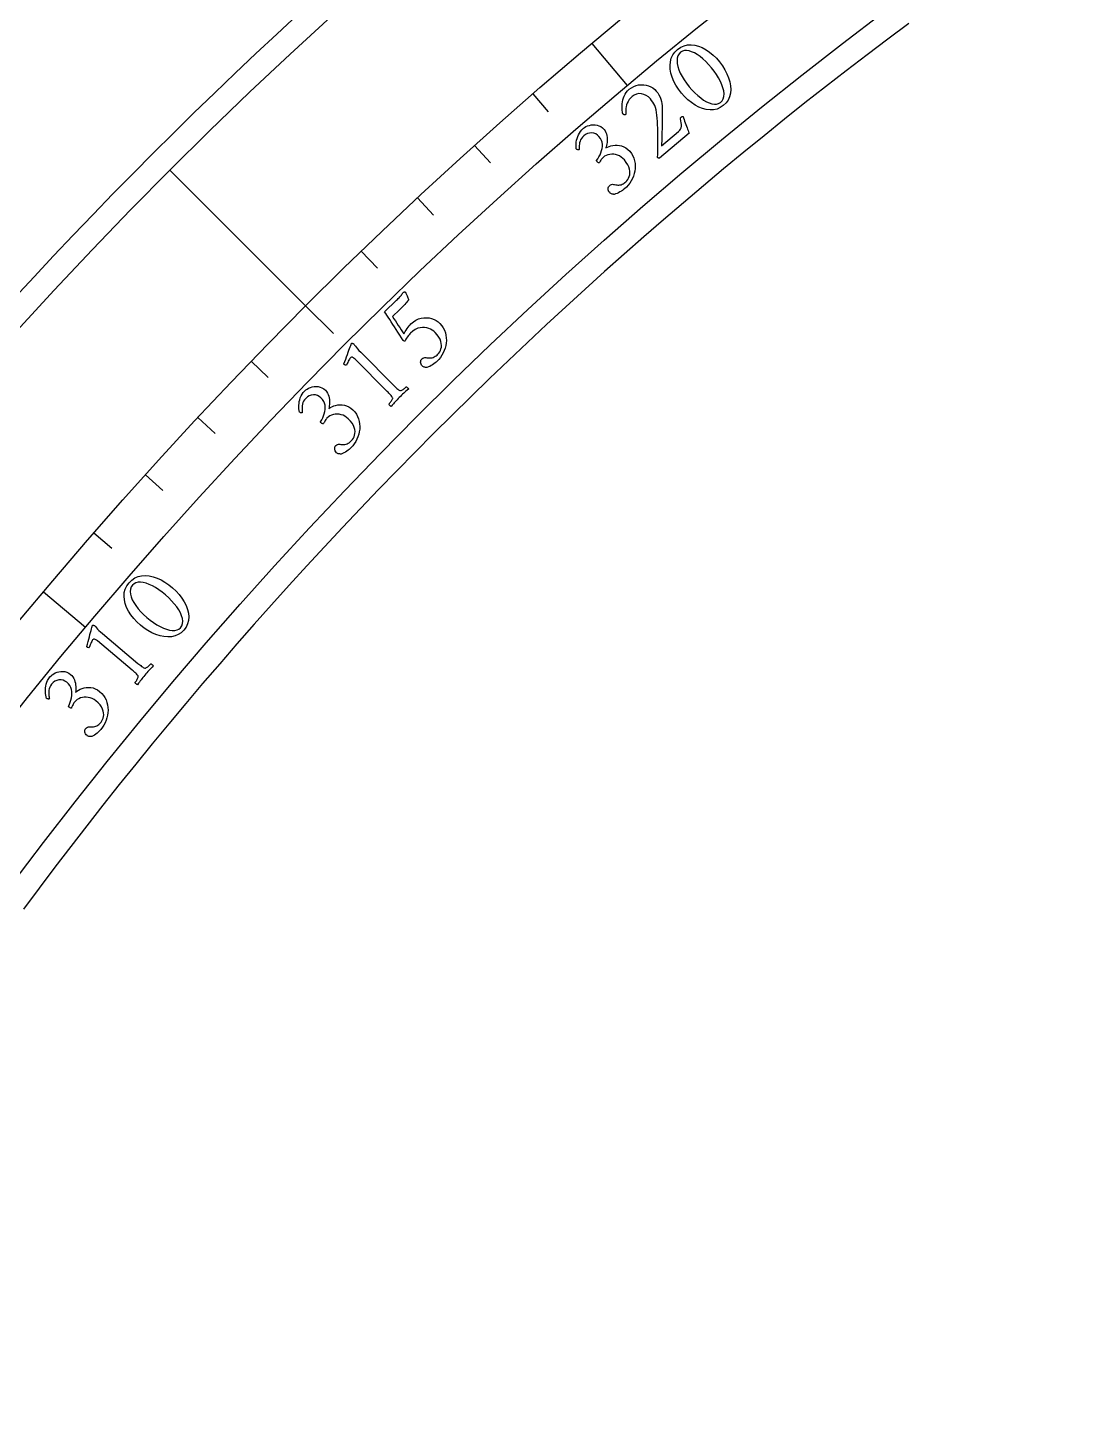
# Model space of a CAD drawing. Header units: millimetres. Extents: x -60 to 60, y -60 to 77.
# Drawn here: x -44.04 to -30.64, y 26.05 to 44.04 of the extents above; entities that cross this region are included whole.
import ezdxf

# ---------------------------------------------------------------- set-up
doc = ezdxf.new("R2010")
doc.units = ezdxf.units.MM
for name, color, linetype in [('CUT_INNER', 6, 'Continuous'), ('CUT_OUTER', 1, 'Continuous'), ('ENGRAVE', 7, 'Continuous'), ('ENGRAVE_FINE', 8, 'Continuous'), ('TEXT', 5, 'Continuous')]:
    doc.layers.add(name, color=color, linetype=linetype)

msp = doc.modelspace()

# ---------------------------------------------------------------- linework, layer by layer
at = {"layer": 'CUT_INNER'}
msp.add_lwpolyline([(-32.7039, 44.0961), (-32.9738, 43.8946), (-33.2426, 43.6914), (-33.51, 43.4867), (-33.7762, 43.2802), (-34.0411, 43.0722), (-34.3048, 42.8625), (-34.5671, 42.6512), (-34.8282, 42.4383), (-35.0879, 42.2238), (-35.3464, 42.0077), (-35.6034, 41.79), (-35.8592, 41.5708), (-36.1136, 41.35), (-36.3666, 41.1276), (-36.6183, 40.9037), (-36.8686, 40.6782), (-37.1175, 40.4512), (-37.365, 40.2227), (-37.6111, 39.9927), (-37.8558, 39.7612), (-38.099, 39.5281), (-38.3409, 39.2936), (-38.5812, 39.0576), (-38.8202, 38.8202), (-39.0576, 38.5812), (-39.2936, 38.3409), (-39.5281, 38.099), (-39.7612, 37.8558), (-39.9927, 37.6111), (-40.2227, 37.365), (-40.4512, 37.1175), (-40.6782, 36.8686), (-40.9037, 36.6183), (-41.1276, 36.3666), (-41.35, 36.1136), (-41.5708, 35.8592), (-41.79, 35.6034), (-42.0077, 35.3464), (-42.2238, 35.0879), (-42.4383, 34.8282), (-42.6512, 34.5671), (-42.8625, 34.3048), (-43.0722, 34.0411), (-43.2802, 33.7762), (-43.4867, 33.51), (-43.6914, 33.2426), (-43.8946, 32.9738), (-44.0961, 32.7039)], dxfattribs=at)
at = {"layer": 'CUT_OUTER'}
msp.add_lwpolyline([(-44.209, 40.5656), (-43.9593, 40.8361), (-43.7079, 41.105), (-43.4548, 41.3724), (-43.2002, 41.6383), (-42.9438, 41.9026), (-42.6859, 42.1653), (-42.4264, 42.4264), (-42.1653, 42.6859), (-41.9026, 42.9438), (-41.6383, 43.2002), (-41.3724, 43.4548), (-41.105, 43.7079), (-40.8361, 43.9593), (-40.5656, 44.209)], dxfattribs=at)
at = {"layer": 'ENGRAVE'}
for points in [[(-36.7839, 43.8374), (-36.3295, 43.2959)], [(-40.4646, 40.4646), (-42.21, 42.21)], [(-40.4646, 40.4646), (-40.1076, 40.1076)], [(-43.8374, 36.7839), (-43.2959, 36.3295)]]:
    msp.add_lwpolyline(points, dxfattribs=at)
for radius in [59.694, 57.2256, 57.2256, 56.5187, 55.206]:
    msp.add_circle((0, 0), radius, dxfattribs=at)
at = {"layer": 'ENGRAVE_FINE'}
for points in [[(-37.5434, 43.1887), (-37.3446, 42.9601)], [(-38.2914, 42.5269), (-38.0887, 42.3018)], [(-39.0278, 41.8522), (-38.8212, 41.6306)], [(-39.7522, 41.1647), (-39.5418, 40.9467)], [(-41.1647, 39.7522), (-40.9467, 39.5418)], [(-41.8522, 39.0278), (-41.6306, 38.8212)], [(-42.5269, 38.2914), (-42.3018, 38.0887)], [(-43.1887, 37.5434), (-42.9601, 37.3446)]]:
    msp.add_lwpolyline(points, dxfattribs=at)
at = {"layer": 'TEXT'}
for points in [[(-35.6799, 43.7614), (-35.6389, 43.7896), (-35.5959, 43.8092), (-35.5511, 43.8199), (-35.5044, 43.822), (-35.4568, 43.8162), (-35.4092, 43.8035), (-35.3616, 43.7841), (-35.3142, 43.7578), (-35.2677, 43.7256), (-35.2232, 43.6887), (-35.1808, 43.6469), (-35.1403, 43.6003), (-35.1034, 43.5508), (-35.0717, 43.5004), (-35.0451, 43.449), (-35.0237, 43.3967), (-35.0081, 43.3446), (-34.9989, 43.2939), (-34.9962, 43.2447), (-34.9999, 43.1969), (-35.0108, 43.1518), (-35.0297, 43.1105), (-35.0566, 43.0731), (-35.0914, 43.0395), (-35.1303, 43.013), (-35.1718, 42.9947), (-35.2157, 42.9847), (-35.2622, 42.983), (-35.3101, 42.9888), (-35.358, 43.0011), (-35.4061, 43.02), (-35.4542, 43.0456), (-35.5014, 43.0769), (-35.5466, 43.1132), (-35.5897, 43.1543), (-35.6308, 43.2004), (-35.6682, 43.2494), (-35.7005, 43.2995), (-35.7276, 43.3507), (-35.7494, 43.4029), (-35.7654, 43.4549), (-35.7746, 43.5056), (-35.7771, 43.555), (-35.7729, 43.6031), (-35.7614, 43.6485), (-35.742, 43.6901), (-35.7149, 43.7277), (-35.6799, 43.7614)], [(-35.6404, 43.7248), (-35.6612, 43.7034), (-35.6758, 43.678), (-35.6844, 43.6485), (-35.687, 43.6151), (-35.684, 43.5786), (-35.676, 43.5401), (-35.6631, 43.4995), (-35.6452, 43.4569), (-35.6229, 43.4132), (-35.5966, 43.3694), (-35.5663, 43.3256), (-35.5321, 43.2816), (-35.496, 43.2399), (-35.4591, 43.2019), (-35.4213, 43.1676), (-35.3828, 43.1369), (-35.3445, 43.1106), (-35.3076, 43.0892), (-35.272, 43.0728), (-35.2378, 43.0614), (-35.2059, 43.0557), (-35.1772, 43.0564), (-35.1518, 43.0636), (-35.1296, 43.0771), (-35.1078, 43.0995), (-35.0927, 43.1258), (-35.0843, 43.1559), (-35.0826, 43.1899), (-35.0867, 43.2268), (-35.0959, 43.2658), (-35.1102, 43.3069), (-35.1296, 43.35), (-35.1533, 43.3941), (-35.1803, 43.4381), (-35.2106, 43.482), (-35.2443, 43.5258), (-35.2804, 43.568), (-35.317, 43.6063), (-35.3539, 43.6405), (-35.3913, 43.6706), (-35.4284, 43.6962), (-35.4643, 43.7167), (-35.4991, 43.7323), (-35.5326, 43.7428), (-35.5641, 43.7477), (-35.5926, 43.7463), (-35.618, 43.7387), (-35.6404, 43.7248)], [(-35.6089, 42.8995), (-35.6029, 42.8806), (-35.5963, 42.8606), (-35.5891, 42.8396), (-35.5812, 42.8176), (-35.5731, 42.7955), (-35.5653, 42.7742), (-35.5577, 42.7539), (-35.5504, 42.7344), (-35.5438, 42.7169), (-35.5383, 42.7026), (-35.534, 42.6913), (-35.5308, 42.6832), (-35.9121, 42.3629), (-35.915, 42.3628), (-35.9182, 42.3629), (-35.9217, 42.3634), (-35.9257, 42.3641), (-35.9295, 42.3651), (-35.9326, 42.3662), (-35.935, 42.3676), (-35.9368, 42.3692), (-35.9359, 42.4151), (-35.9351, 42.4619), (-35.9345, 42.5094), (-35.934, 42.5578), (-35.9338, 42.6063), (-35.934, 42.6541), (-35.9346, 42.7014), (-35.9356, 42.7481), (-35.9372, 42.7932), (-35.9392, 42.8359), (-35.9419, 42.8762), (-35.9452, 42.914), (-35.9499, 42.9513), (-35.9563, 42.9844), (-35.9645, 43.0133), (-35.9744, 43.0382), (-35.986, 43.0607), (-35.9992, 43.0826), (-36.0139, 43.104), (-36.0302, 43.1247), (-36.0552, 43.1502), (-36.0826, 43.1697), (-36.1126, 43.1833), (-36.1449, 43.1909), (-36.1777, 43.1922), (-36.2089, 43.1866), (-36.2383, 43.1743), (-36.2661, 43.1551), (-36.2866, 43.1357), (-36.3038, 43.1151), (-36.3174, 43.0933), (-36.3276, 43.0703), (-36.3351, 43.0472), (-36.3406, 43.0249), (-36.3443, 43.0036), (-36.3459, 42.9832), (-36.3464, 42.9646), (-36.3463, 42.9489), (-36.3457, 42.9361), (-36.3446, 42.9261), (-36.3484, 42.9237), (-36.3531, 42.922), (-36.3586, 42.9213), (-36.365, 42.9214), (-36.3712, 42.9221), (-36.376, 42.9231), (-36.3794, 42.9243), (-36.3815, 42.9259), (-36.3841, 42.9339), (-36.3867, 42.945), (-36.3893, 42.9591), (-36.3919, 42.9762), (-36.3939, 42.9957), (-36.3946, 43.0167), (-36.394, 43.0392), (-36.3922, 43.0633), (-36.3887, 43.0882), (-36.3834, 43.1129), (-36.3761, 43.1376), (-36.3669, 43.1621), (-36.3552, 43.186), (-36.3404, 43.2084), (-36.3226, 43.2293), (-36.3018, 43.2488), (-36.274, 43.2692), (-36.2447, 43.2853), (-36.2138, 43.297), (-36.1813, 43.3043), (-36.1484, 43.3075), (-36.1161, 43.3069), (-36.0846, 43.3024), (-36.0538, 43.294), (-36.0247, 43.282), (-35.9982, 43.2666), (-35.9744, 43.2478), (-35.9532, 43.2256), (-35.9347, 43.2011), (-35.9189, 43.1756), (-35.9059, 43.149), (-35.8955, 43.1214), (-35.8877, 43.0929), (-35.882, 43.0638), (-35.8784, 43.0341), (-35.877, 43.0038), (-35.8767, 42.963), (-35.8767, 42.9204), (-35.8771, 42.8762), (-35.878, 42.8303), (-35.879, 42.7843), (-35.88, 42.7397), (-35.8811, 42.6965), (-35.8822, 42.6547), (-35.8833, 42.6156), (-35.8842, 42.5807), (-35.8849, 42.5499), (-35.8855, 42.5232), (-35.6661, 42.7073), (-35.6515, 42.7217), (-35.6406, 42.7375), (-35.6334, 42.7547), (-35.6298, 42.7733), (-35.6294, 42.7938), (-35.6317, 42.8168), (-35.6366, 42.8422), (-35.6441, 42.8702), (-35.645, 42.8745), (-35.6441, 42.8789), (-35.6416, 42.8832), (-35.6373, 42.8874), (-35.6352, 42.8889), (-35.6323, 42.8906), (-35.6286, 42.8925), (-35.624, 42.8946), (-35.6194, 42.8965), (-35.6153, 42.898), (-35.6118, 42.899), (-35.6089, 42.8995)], [(-36.8915, 42.7468), (-36.8761, 42.7584), (-36.8583, 42.7685), (-36.8379, 42.7771), (-36.8151, 42.7844), (-36.7909, 42.7894), (-36.7662, 42.7915), (-36.7411, 42.7907), (-36.7157, 42.7869), (-36.6908, 42.7794), (-36.6675, 42.7677), (-36.6458, 42.7517), (-36.6257, 42.7314), (-36.6122, 42.7133), (-36.6014, 42.6941), (-36.5935, 42.6738), (-36.5883, 42.6522), (-36.5854, 42.6302), (-36.5842, 42.6085), (-36.5846, 42.587), (-36.5868, 42.5658), (-36.5899, 42.5455), (-36.5933, 42.5269), (-36.5971, 42.51), (-36.6012, 42.4947), (-36.5823, 42.5053), (-36.561, 42.5142), (-36.5374, 42.5214), (-36.5114, 42.5271), (-36.4839, 42.5303), (-36.4561, 42.5303), (-36.4279, 42.5272), (-36.3993, 42.5208), (-36.3712, 42.5104), (-36.3445, 42.4953), (-36.3193, 42.4754), (-36.2955, 42.4508), (-36.2735, 42.422), (-36.2557, 42.392), (-36.242, 42.3608), (-36.2325, 42.3283), (-36.2268, 42.2952), (-36.2245, 42.2621), (-36.2255, 42.229), (-36.23, 42.1959), (-36.2375, 42.1633), (-36.2478, 42.1315), (-36.2609, 42.1007), (-36.2768, 42.0706), (-36.2951, 42.042), (-36.3156, 42.0152), (-36.338, 41.9902), (-36.3626, 41.9671), (-36.3742, 41.9578), (-36.3877, 41.948), (-36.4033, 41.9379), (-36.4208, 41.9274), (-36.4393, 41.9175), (-36.4579, 41.9092), (-36.4765, 41.9024), (-36.4951, 41.8972), (-36.4995, 41.8972), (-36.5055, 41.8979), (-36.513, 41.8992), (-36.522, 41.9012), (-36.5313, 41.904), (-36.5396, 41.9079), (-36.547, 41.9129), (-36.5533, 41.9191), (-36.5622, 41.931), (-36.5683, 41.9433), (-36.5718, 41.956), (-36.5725, 41.9691), (-36.5708, 41.9818), (-36.5671, 41.993), (-36.5612, 42.0029), (-36.5534, 42.0113), (-36.5419, 42.0194), (-36.5297, 42.0243), (-36.5168, 42.026), (-36.5032, 42.0245), (-36.4894, 42.0217), (-36.476, 42.0194), (-36.463, 42.0177), (-36.4503, 42.0165), (-36.4358, 42.0164), (-36.4216, 42.0181), (-36.4077, 42.0216), (-36.394, 42.0271), (-36.3809, 42.0337), (-36.3684, 42.0411), (-36.3567, 42.0492), (-36.3458, 42.058), (-36.3321, 42.0716), (-36.3201, 42.0873), (-36.3098, 42.105), (-36.3012, 42.1249), (-36.2951, 42.1466), (-36.2925, 42.17), (-36.2934, 42.195), (-36.2978, 42.2216), (-36.3065, 42.2496), (-36.3204, 42.2785), (-36.3395, 42.3085), (-36.3639, 42.3395), (-36.3839, 42.3602), (-36.4053, 42.3774), (-36.428, 42.3911), (-36.4522, 42.4013), (-36.477, 42.4082), (-36.5018, 42.412), (-36.5266, 42.4129), (-36.5514, 42.4106), (-36.5752, 42.4054), (-36.5975, 42.3973), (-36.618, 42.3862), (-36.6368, 42.3721), (-36.6455, 42.3639), (-36.6537, 42.355), (-36.6614, 42.3453), (-36.6685, 42.3349), (-36.675, 42.3247), (-36.6808, 42.3159), (-36.6859, 42.3084), (-36.6903, 42.3022), (-36.6973, 42.3044), (-36.7039, 42.3076), (-36.7099, 42.3121), (-36.7155, 42.3177), (-36.7185, 42.3214), (-36.7208, 42.3248), (-36.7222, 42.328), (-36.723, 42.3308), (-36.7062, 42.3552), (-36.6912, 42.3804), (-36.6777, 42.4063), (-36.6659, 42.433), (-36.6565, 42.4601), (-36.6502, 42.4869), (-36.6471, 42.5136), (-36.6472, 42.5401), (-36.6512, 42.5662), (-36.6598, 42.5916), (-36.6731, 42.6162), (-36.691, 42.6401), (-36.711, 42.6595), (-36.7332, 42.6737), (-36.7577, 42.6828), (-36.7844, 42.6868), (-36.8117, 42.6854), (-36.8381, 42.6786), (-36.8634, 42.6663), (-36.8876, 42.6485), (-36.9037, 42.6328), (-36.9169, 42.616), (-36.9272, 42.5982), (-36.9346, 42.5794), (-36.9399, 42.5605), (-36.9436, 42.5427), (-36.9459, 42.5258), (-36.9467, 42.51), (-36.9469, 42.4961), (-36.9473, 42.4848), (-36.9478, 42.4761), (-36.9486, 42.4701), (-36.9513, 42.4687), (-36.9548, 42.4682), (-36.9592, 42.4686), (-36.9644, 42.4701), (-36.9698, 42.4723), (-36.9746, 42.475), (-36.9789, 42.4781), (-36.9826, 42.4818), (-36.9846, 42.5024), (-36.9852, 42.5239), (-36.9845, 42.5462), (-36.9824, 42.5693), (-36.9786, 42.5928), (-36.9729, 42.6163), (-36.9652, 42.6397), (-36.9557, 42.663), (-36.9438, 42.6857), (-36.9291, 42.7073), (-36.9117, 42.7277), (-36.8915, 42.7468)], [(-39.1105, 40.2303), (-39.079, 40.2575), (-39.0465, 40.279), (-39.013, 40.2947), (-38.9785, 40.3047), (-38.9438, 40.3097), (-38.9099, 40.3105), (-38.8767, 40.3071), (-38.8443, 40.2995), (-38.8135, 40.2882), (-38.7854, 40.2737), (-38.7599, 40.256), (-38.737, 40.2352), (-38.7134, 40.2078), (-38.6939, 40.1789), (-38.6784, 40.1485), (-38.667, 40.1166), (-38.6593, 40.0839), (-38.655, 40.051), (-38.6541, 40.0179), (-38.6566, 39.9847), (-38.6622, 39.9516), (-38.6706, 39.9193), (-38.6819, 39.8877), (-38.696, 39.8568), (-38.7126, 39.8271), (-38.7314, 39.7992), (-38.7524, 39.7729), (-38.7755, 39.7484), (-38.7865, 39.7384), (-38.7995, 39.7279), (-38.8144, 39.7169), (-38.8313, 39.7053), (-38.8492, 39.6944), (-38.8672, 39.6849), (-38.8854, 39.6771), (-38.9036, 39.6708), (-38.9081, 39.6705), (-38.9141, 39.6709), (-38.9216, 39.6718), (-38.9308, 39.6732), (-38.9402, 39.6754), (-38.9488, 39.6789), (-38.9564, 39.6834), (-38.9631, 39.6892), (-38.9726, 39.7006), (-38.9795, 39.7125), (-38.9837, 39.725), (-38.9851, 39.7381), (-38.9842, 39.7508), (-38.9811, 39.7622), (-38.9759, 39.7724), (-38.9686, 39.7813), (-38.9576, 39.79), (-38.9457, 39.7956), (-38.9329, 39.7981), (-38.9193, 39.7974), (-38.9054, 39.7954), (-38.8918, 39.7939), (-38.8787, 39.793), (-38.866, 39.7925), (-38.8515, 39.7933), (-38.8375, 39.7958), (-38.8238, 39.8002), (-38.8104, 39.8064), (-38.7977, 39.8139), (-38.7857, 39.822), (-38.7745, 39.8307), (-38.7641, 39.8402), (-38.7513, 39.8545), (-38.7402, 39.8709), (-38.731, 39.8892), (-38.7235, 39.9095), (-38.7187, 39.9316), (-38.7175, 39.955), (-38.7199, 39.9799), (-38.7258, 40.0063), (-38.7361, 40.0337), (-38.7518, 40.0618), (-38.7726, 40.0906), (-38.7988, 40.12), (-38.816, 40.1357), (-38.8355, 40.1497), (-38.8574, 40.162), (-38.8817, 40.1727), (-38.9078, 40.1807), (-38.9351, 40.1849), (-38.9636, 40.1854), (-38.9932, 40.1822), (-39.0235, 40.174), (-39.0538, 40.1597), (-39.0841, 40.1394), (-39.1144, 40.1128), (-39.1234, 40.1035), (-39.1332, 40.0922), (-39.1439, 40.0788), (-39.1555, 40.0634), (-39.1664, 40.0479), (-39.1751, 40.0341), (-39.1817, 40.0221), (-39.186, 40.0118), (-39.1879, 40.0106), (-39.1903, 40.01), (-39.1931, 40.0101), (-39.1965, 40.0108), (-39.2001, 40.0121), (-39.2033, 40.0138), (-39.2063, 40.0158), (-39.209, 40.0183), (-39.2317, 40.0531), (-39.2543, 40.0879), (-39.277, 40.1227), (-39.2996, 40.1576), (-39.3218, 40.1918), (-39.3433, 40.2249), (-39.3639, 40.2567), (-39.3838, 40.2874), (-39.4025, 40.3161), (-39.4195, 40.3419), (-39.4348, 40.3647), (-39.4485, 40.3847), (-39.294, 40.5351), (-39.2833, 40.5457), (-39.2727, 40.5567), (-39.2622, 40.5681), (-39.2519, 40.5799), (-39.2421, 40.5915), (-39.2334, 40.6022), (-39.2256, 40.6121), (-39.2188, 40.6212), (-39.2134, 40.6287), (-39.2094, 40.6341), (-39.2071, 40.6373), (-39.2063, 40.6384), (-39.2022, 40.6394), (-39.1985, 40.6403), (-39.1951, 40.6411), (-39.192, 40.6419), (-39.1892, 40.6423), (-39.1866, 40.642), (-39.1842, 40.6409), (-39.1821, 40.6391), (-39.1802, 40.6367), (-39.1775, 40.6325), (-39.1741, 40.6266), (-39.1699, 40.619), (-39.1654, 40.6101), (-39.161, 40.6006), (-39.1567, 40.5903), (-39.1524, 40.5793), (-39.1486, 40.568), (-39.1457, 40.557), (-39.1436, 40.5461), (-39.1424, 40.5355), (-39.1526, 40.5235), (-39.1639, 40.5105), (-39.1764, 40.4965), (-39.1898, 40.4814), (-39.2046, 40.4652), (-39.221, 40.448), (-39.239, 40.4298), (-39.2586, 40.4105), (-39.3464, 40.3251), (-39.3283, 40.297), (-39.31, 40.2688), (-39.2914, 40.2404), (-39.2725, 40.212), (-39.2538, 40.1837), (-39.2358, 40.156), (-39.2184, 40.1288), (-39.2017, 40.1022), (-39.1942, 40.1174), (-39.1847, 40.134), (-39.1732, 40.1519), (-39.1597, 40.171), (-39.1458, 40.1896), (-39.1329, 40.2056), (-39.1212, 40.2192), (-39.1105, 40.2303)], [(-39.4146, 39.3624), (-39.8285, 39.7757), (-39.8389, 39.7855), (-39.8483, 39.7931), (-39.8565, 39.7983), (-39.8636, 39.8013), (-39.8701, 39.8021), (-39.8764, 39.8011), (-39.8825, 39.7981), (-39.8884, 39.7932), (-39.8945, 39.7861), (-39.9012, 39.7765), (-39.9085, 39.7642), (-39.9164, 39.7494), (-39.924, 39.7342), (-39.9305, 39.7208), (-39.9359, 39.7091), (-39.9401, 39.6993), (-39.9481, 39.6989), (-39.9554, 39.7002), (-39.9618, 39.703), (-39.9675, 39.7075), (-39.9675, 39.7075), (-39.9677, 39.7077), (-39.9681, 39.7081), (-39.9685, 39.7085), (-39.9703, 39.7105), (-39.9714, 39.7124), (-39.9719, 39.7142), (-39.9717, 39.7159), (-39.9602, 39.7464), (-39.9489, 39.7768), (-39.9379, 39.8071), (-39.9271, 39.8372), (-39.9169, 39.866), (-39.9075, 39.8922), (-39.899, 39.9158), (-39.8913, 39.9369), (-39.8849, 39.9542), (-39.8802, 39.9668), (-39.8772, 39.9745), (-39.8758, 39.9775), (-39.8737, 39.9796), (-39.8708, 39.9817), (-39.8676, 39.9825), (-39.864, 39.9822), (-39.86, 39.9807), (-39.856, 39.9787), (-39.8524, 39.9768), (-39.8492, 39.975), (-39.8463, 39.9734), (-39.845, 39.9715), (-39.841, 39.9659), (-39.8343, 39.9566), (-39.825, 39.9435), (-39.8127, 39.9274), (-39.7972, 39.9093), (-39.7785, 39.8889), (-39.7565, 39.8664), (-39.3342, 39.4428), (-39.3228, 39.4315), (-39.3118, 39.4207), (-39.3011, 39.4103), (-39.2908, 39.4004), (-39.2808, 39.3914), (-39.2713, 39.3837), (-39.2622, 39.3774), (-39.2537, 39.3726), (-39.2493, 39.3718), (-39.2437, 39.3725), (-39.2368, 39.3748), (-39.2286, 39.3787), (-39.2198, 39.3837), (-39.2111, 39.3891), (-39.2025, 39.3951), (-39.1941, 39.4016), (-39.1864, 39.4079), (-39.18, 39.4132), (-39.1749, 39.4177), (-39.1711, 39.4213), (-39.1672, 39.4202), (-39.1629, 39.418), (-39.1581, 39.4147), (-39.1528, 39.4102), (-39.148, 39.4053), (-39.1446, 39.4007), (-39.1426, 39.3962), (-39.1419, 39.3919), (-39.1582, 39.3777), (-39.1739, 39.364), (-39.1888, 39.3509), (-39.203, 39.3384), (-39.217, 39.3258), (-39.2313, 39.3125), (-39.2459, 39.2985), (-39.2609, 39.2838), (-39.275, 39.2694), (-39.2883, 39.2555), (-39.3008, 39.2421), (-39.3124, 39.2291), (-39.324, 39.2158), (-39.3364, 39.2015), (-39.3497, 39.1863), (-39.3638, 39.1701), (-39.3681, 39.1708), (-39.3726, 39.1728), (-39.3773, 39.1762), (-39.3822, 39.181), (-39.3866, 39.1863), (-39.3899, 39.1911), (-39.3921, 39.1954), (-39.3932, 39.1993), (-39.3897, 39.2031), (-39.3852, 39.2082), (-39.3798, 39.2146), (-39.3735, 39.2223), (-39.367, 39.2307), (-39.361, 39.2393), (-39.3556, 39.248), (-39.3506, 39.2568), (-39.3468, 39.2649), (-39.3447, 39.2717), (-39.3442, 39.2769), (-39.3455, 39.2808), (-39.3503, 39.2894), (-39.3565, 39.2986), (-39.364, 39.3083), (-39.3727, 39.3185), (-39.3824, 39.329), (-39.3926, 39.3399), (-39.4034, 39.351), (-39.4146, 39.3624)], [(-40.4768, 39.3689), (-40.4624, 39.3817), (-40.4455, 39.3933), (-40.426, 39.4037), (-40.4039, 39.4129), (-40.3802, 39.42), (-40.3558, 39.4243), (-40.3308, 39.4256), (-40.3051, 39.4241), (-40.2796, 39.4188), (-40.2554, 39.4092), (-40.2324, 39.3951), (-40.2106, 39.3766), (-40.1956, 39.3598), (-40.1832, 39.3417), (-40.1735, 39.3221), (-40.1665, 39.301), (-40.1617, 39.2794), (-40.1585, 39.2578), (-40.1571, 39.2364), (-40.1574, 39.215), (-40.1587, 39.1946), (-40.1606, 39.1758), (-40.1628, 39.1586), (-40.1656, 39.143), (-40.1477, 39.1552), (-40.1273, 39.1659), (-40.1043, 39.1752), (-40.0789, 39.1831), (-40.0519, 39.1887), (-40.0242, 39.1911), (-39.9958, 39.1904), (-39.9667, 39.1866), (-39.9378, 39.1787), (-39.9099, 39.166), (-39.883, 39.1483), (-39.8572, 39.1259), (-39.8328, 39.0991), (-39.8124, 39.0708), (-39.7961, 39.0409), (-39.7838, 39.0093), (-39.7752, 38.9768), (-39.77, 38.9441), (-39.7682, 38.911), (-39.7697, 38.8777), (-39.7744, 38.8445), (-39.7819, 38.812), (-39.7922, 38.7801), (-39.8055, 38.7488), (-39.8212, 38.7187), (-39.8392, 38.6902), (-39.8595, 38.6634), (-39.8819, 38.6382), (-39.8926, 38.6279), (-39.9053, 38.617), (-39.9199, 38.6056), (-39.9364, 38.5936), (-39.954, 38.5821), (-39.9718, 38.5722), (-39.9897, 38.5638), (-40.0078, 38.557), (-40.0122, 38.5566), (-40.0182, 38.5568), (-40.0258, 38.5575), (-40.035, 38.5586), (-40.0445, 38.5606), (-40.0531, 38.5638), (-40.0608, 38.5682), (-40.0677, 38.5737), (-40.0776, 38.5848), (-40.0848, 38.5966), (-40.0893, 38.6089), (-40.0912, 38.6219), (-40.0906, 38.6347), (-40.0878, 38.6462), (-40.0829, 38.6565), (-40.0758, 38.6656), (-40.065, 38.6747), (-40.0533, 38.6806), (-40.0406, 38.6834), (-40.027, 38.6831), (-40.013, 38.6815), (-39.9995, 38.6804), (-39.9863, 38.6798), (-39.9736, 38.6798), (-39.9592, 38.6809), (-39.9452, 38.6838), (-39.9316, 38.6886), (-39.9185, 38.6952), (-39.9059, 38.703), (-39.8942, 38.7114), (-39.8832, 38.7205), (-39.8731, 38.7303), (-39.8606, 38.745), (-39.8501, 38.7616), (-39.8413, 38.7802), (-39.8345, 38.8007), (-39.8303, 38.8229), (-39.8298, 38.8464), (-39.8328, 38.8712), (-39.8395, 38.8974), (-39.8506, 38.9245), (-39.867, 38.9521), (-39.8887, 38.9803), (-39.9157, 39.009), (-39.9374, 39.0279), (-39.9602, 39.0432), (-39.9841, 39.0548), (-40.009, 39.0629), (-40.0343, 39.0676), (-40.0594, 39.0693), (-40.0841, 39.068), (-40.1086, 39.0636), (-40.1319, 39.0563), (-40.1534, 39.0463), (-40.1728, 39.0334), (-40.1904, 39.0177), (-40.1983, 39.0089), (-40.2057, 38.9993), (-40.2125, 38.9889), (-40.2187, 38.9779), (-40.2243, 38.9672), (-40.2293, 38.9579), (-40.2337, 38.95), (-40.2376, 38.9435), (-40.2448, 38.945), (-40.2515, 38.9477), (-40.258, 38.9516), (-40.264, 38.9567), (-40.2673, 38.9601), (-40.2699, 38.9634), (-40.2716, 38.9663), (-40.2726, 38.9691), (-40.2581, 38.9949), (-40.2452, 39.0213), (-40.2341, 39.0483), (-40.2247, 39.0759), (-40.2177, 39.1037), (-40.2138, 39.131), (-40.213, 39.1578), (-40.2154, 39.1842), (-40.2216, 39.2099), (-40.2324, 39.2344), (-40.2478, 39.2578), (-40.2677, 39.28), (-40.2893, 39.2976), (-40.3127, 39.3098), (-40.3378, 39.3167), (-40.3648, 39.3183), (-40.3919, 39.3146), (-40.4176, 39.3055), (-40.4417, 39.2911), (-40.4643, 39.2712), (-40.479, 39.2542), (-40.4907, 39.2363), (-40.4994, 39.2177), (-40.5051, 39.1983), (-40.5087, 39.179), (-40.5109, 39.1609), (-40.5117, 39.144), (-40.5111, 39.1282), (-40.5101, 39.1143), (-40.5095, 39.103), (-40.5093, 39.0943), (-40.5095, 39.0882), (-40.5121, 39.0865), (-40.5155, 39.0857), (-40.5199, 39.0858), (-40.5253, 39.0868), (-40.5308, 39.0885), (-40.5359, 39.0908), (-40.5404, 39.0936), (-40.5444, 39.0969), (-40.5482, 39.1173), (-40.5507, 39.1386), (-40.5519, 39.1609), (-40.5518, 39.1841), (-40.5501, 39.2078), (-40.5464, 39.2317), (-40.5409, 39.2557), (-40.5334, 39.2798), (-40.5235, 39.3034), (-40.5108, 39.3262), (-40.4952, 39.348), (-40.4768, 39.3689)], [(-42.7369, 36.9008), (-42.7014, 36.9357), (-42.6625, 36.9624), (-42.6203, 36.9808), (-42.5746, 36.9909), (-42.5267, 36.9935), (-42.4776, 36.9893), (-42.4274, 36.9784), (-42.3761, 36.9607), (-42.3248, 36.9372), (-42.2746, 36.9085), (-42.2255, 36.8747), (-42.1775, 36.8359), (-42.1326, 36.7935), (-42.0926, 36.7494), (-42.0575, 36.7034), (-42.0273, 36.6556), (-42.0029, 36.607), (-41.9851, 36.5587), (-41.9739, 36.5107), (-41.9692, 36.463), (-41.9721, 36.4166), (-41.9836, 36.3727), (-42.0035, 36.3312), (-42.032, 36.2921), (-42.0657, 36.2592), (-42.1034, 36.234), (-42.1449, 36.2165), (-42.1904, 36.2068), (-42.2386, 36.2041), (-42.2879, 36.208), (-42.3385, 36.2183), (-42.3904, 36.2351), (-42.4423, 36.2577), (-42.4931, 36.2856), (-42.5427, 36.3186), (-42.5911, 36.3568), (-42.6365, 36.3987), (-42.677, 36.4424), (-42.7126, 36.488), (-42.7432, 36.5356), (-42.7679, 36.5841), (-42.7857, 36.6325), (-42.7968, 36.6807), (-42.801, 36.7288), (-42.7976, 36.7755), (-42.7857, 36.8198), (-42.7655, 36.8615), (-42.7369, 36.9008)], [(-42.6917, 36.8716), (-42.7084, 36.8469), (-42.7184, 36.8193), (-42.7218, 36.7889), (-42.7185, 36.7555), (-42.7092, 36.7201), (-42.6947, 36.6835), (-42.6749, 36.6458), (-42.6499, 36.607), (-42.6203, 36.5678), (-42.5868, 36.5293), (-42.5494, 36.4913), (-42.5081, 36.4539), (-42.4653, 36.4192), (-42.4223, 36.3882), (-42.3792, 36.3609), (-42.3359, 36.3374), (-42.2936, 36.3181), (-42.2535, 36.3035), (-42.2156, 36.2935), (-42.18, 36.2883), (-42.1476, 36.2882), (-42.1195, 36.2938), (-42.0957, 36.3053), (-42.0762, 36.3225), (-42.0586, 36.3484), (-42.0483, 36.3768), (-42.0452, 36.408), (-42.0494, 36.4417), (-42.0599, 36.4774), (-42.0758, 36.5142), (-42.097, 36.5521), (-42.1236, 36.5912), (-42.1545, 36.6305), (-42.1887, 36.6692), (-42.2263, 36.7071), (-42.2671, 36.7444), (-42.3099, 36.7798), (-42.3526, 36.8111), (-42.3949, 36.8383), (-42.437, 36.8615), (-42.4779, 36.8802), (-42.5169, 36.8943), (-42.5538, 36.9035), (-42.5887, 36.9081), (-42.6205, 36.9074), (-42.6483, 36.9011), (-42.672, 36.8892), (-42.6917, 36.8716)], [(-42.6953, 35.7774), (-43.1436, 36.153), (-43.1549, 36.1619), (-43.1648, 36.1686), (-43.1735, 36.1731), (-43.1808, 36.1755), (-43.1873, 36.1757), (-43.1935, 36.1742), (-43.1993, 36.1707), (-43.2048, 36.1653), (-43.2102, 36.1577), (-43.2161, 36.1475), (-43.2223, 36.1346), (-43.2289, 36.1192), (-43.2351, 36.1034), (-43.2404, 36.0895), (-43.2448, 36.0774), (-43.2482, 36.0672), (-43.2561, 36.0662), (-43.2634, 36.0668), (-43.2701, 36.0691), (-43.2761, 36.073), (-43.2762, 36.073), (-43.2764, 36.0732), (-43.2767, 36.0735), (-43.2772, 36.0739), (-43.2792, 36.0758), (-43.2805, 36.0776), (-43.2811, 36.0793), (-43.281, 36.081), (-43.2722, 36.1124), (-43.2637, 36.1437), (-43.2553, 36.1748), (-43.2472, 36.2057), (-43.2395, 36.2353), (-43.2325, 36.2622), (-43.2261, 36.2865), (-43.2203, 36.3081), (-43.2154, 36.326), (-43.2118, 36.3389), (-43.2094, 36.3469), (-43.2083, 36.35), (-43.2064, 36.3522), (-43.2037, 36.3545), (-43.2006, 36.3557), (-43.197, 36.3557), (-43.1929, 36.3545), (-43.1887, 36.3529), (-43.1849, 36.3513), (-43.1816, 36.3498), (-43.1786, 36.3485), (-43.1771, 36.3467), (-43.1727, 36.3415), (-43.1652, 36.3327), (-43.1547, 36.3205), (-43.1411, 36.3056), (-43.1241, 36.2888), (-43.1036, 36.2702), (-43.0798, 36.2497), (-42.6221, 35.8645), (-42.6099, 35.8543), (-42.598, 35.8444), (-42.5864, 35.835), (-42.5752, 35.826), (-42.5645, 35.8179), (-42.5544, 35.8111), (-42.5448, 35.8057), (-42.5358, 35.8015), (-42.5315, 35.8011), (-42.5259, 35.8024), (-42.5192, 35.8053), (-42.5114, 35.8099), (-42.503, 35.8156), (-42.4949, 35.8217), (-42.4869, 35.8284), (-42.479, 35.8356), (-42.4719, 35.8426), (-42.466, 35.8485), (-42.4613, 35.8534), (-42.4578, 35.8573), (-42.4539, 35.8565), (-42.4494, 35.8547), (-42.4443, 35.8518), (-42.4387, 35.8479), (-42.4335, 35.8434), (-42.4296, 35.839), (-42.4272, 35.8348), (-42.4262, 35.8306), (-42.4412, 35.8149), (-42.4556, 35.8), (-42.4693, 35.7856), (-42.4824, 35.7719), (-42.4952, 35.7582), (-42.5083, 35.7437), (-42.5217, 35.7285), (-42.5353, 35.7125), (-42.5481, 35.6969), (-42.5602, 35.6819), (-42.5714, 35.6674), (-42.5818, 35.6535), (-42.5922, 35.6392), (-42.6034, 35.624), (-42.6153, 35.6076), (-42.6279, 35.5902), (-42.6323, 35.5906), (-42.6369, 35.5922), (-42.6419, 35.5952), (-42.6472, 35.5996), (-42.652, 35.6044), (-42.6558, 35.6089), (-42.6583, 35.613), (-42.6598, 35.6168), (-42.6565, 35.6209), (-42.6525, 35.6264), (-42.6477, 35.6332), (-42.6421, 35.6414), (-42.6364, 35.6504), (-42.6312, 35.6594), (-42.6265, 35.6686), (-42.6223, 35.6778), (-42.6192, 35.6862), (-42.6177, 35.6931), (-42.6177, 35.6984), (-42.6193, 35.7021), (-42.6249, 35.7103), (-42.6318, 35.7189), (-42.6401, 35.7279), (-42.6497, 35.7373), (-42.6603, 35.747), (-42.6714, 35.7569), (-42.6831, 35.767), (-42.6953, 35.7774)], [(-43.754, 35.6913), (-43.7408, 35.7053), (-43.725, 35.7183), (-43.7064, 35.7304), (-43.6852, 35.7415), (-43.6622, 35.7507), (-43.6383, 35.757), (-43.6135, 35.7605), (-43.5877, 35.7612), (-43.5619, 35.7582), (-43.5369, 35.7507), (-43.5128, 35.7387), (-43.4895, 35.7222), (-43.4731, 35.7068), (-43.4591, 35.6897), (-43.4478, 35.6711), (-43.439, 35.6507), (-43.4323, 35.6296), (-43.4273, 35.6084), (-43.424, 35.5871), (-43.4224, 35.5659), (-43.422, 35.5454), (-43.4221, 35.5265), (-43.4229, 35.5091), (-43.4243, 35.4934), (-43.4075, 35.5071), (-43.3881, 35.5195), (-43.3661, 35.5308), (-43.3414, 35.5409), (-43.315, 35.5488), (-43.2876, 35.5537), (-43.2592, 35.5554), (-43.2299, 35.5541), (-43.2005, 35.5488), (-43.1716, 35.5385), (-43.1433, 35.5233), (-43.1156, 35.5032), (-43.0889, 35.4787), (-43.0662, 35.4523), (-43.0473, 35.4238), (-43.0323, 35.3935), (-43.0209, 35.3619), (-43.0129, 35.3297), (-43.0082, 35.2969), (-43.0068, 35.2636), (-43.0085, 35.2302), (-43.0132, 35.1971), (-43.0207, 35.1644), (-43.0312, 35.1321), (-43.0443, 35.1007), (-43.0597, 35.0707), (-43.0775, 35.0423), (-43.0977, 35.0152), (-43.1075, 35.004), (-43.1191, 34.9921), (-43.1327, 34.9794), (-43.1481, 34.966), (-43.1646, 34.9531), (-43.1815, 34.9416), (-43.1986, 34.9317), (-43.216, 34.9233), (-43.2204, 34.9226), (-43.2264, 34.9223), (-43.234, 34.9223), (-43.2432, 34.9226), (-43.2529, 34.9238), (-43.2618, 34.9262), (-43.2698, 34.9299), (-43.2771, 34.9348), (-43.2879, 34.945), (-43.2961, 34.9561), (-43.3017, 34.968), (-43.3047, 34.9808), (-43.3053, 34.9935), (-43.3035, 35.0052), (-43.2995, 35.0159), (-43.2932, 35.0256), (-43.2833, 35.0356), (-43.2722, 35.0425), (-43.2597, 35.0465), (-43.2461, 35.0474), (-43.2321, 35.047), (-43.2185, 35.047), (-43.2053, 35.0476), (-43.1926, 35.0486), (-43.1784, 35.051), (-43.1647, 35.0552), (-43.1516, 35.0611), (-43.1391, 35.0688), (-43.1273, 35.0777), (-43.1163, 35.0871), (-43.1062, 35.0971), (-43.0969, 35.1077), (-43.0858, 35.1235), (-43.0767, 35.141), (-43.0697, 35.1602), (-43.0646, 35.1813), (-43.0624, 35.2037), (-43.0639, 35.2272), (-43.0691, 35.2516), (-43.078, 35.2771), (-43.0914, 35.3032), (-43.1102, 35.3293), (-43.1343, 35.3555), (-43.1637, 35.3817), (-43.1869, 35.3986), (-43.211, 35.4119), (-43.2358, 35.4214), (-43.2613, 35.4272), (-43.287, 35.4297), (-43.3121, 35.4292), (-43.3366, 35.4257), (-43.3606, 35.4193), (-43.3832, 35.41), (-43.4037, 35.3981), (-43.422, 35.3836), (-43.4381, 35.3664), (-43.4452, 35.3569), (-43.4517, 35.3467), (-43.4576, 35.3358), (-43.4628, 35.3243), (-43.4674, 35.3132), (-43.4716, 35.3035), (-43.4753, 35.2952), (-43.4786, 35.2884), (-43.4859, 35.2892), (-43.4929, 35.2913), (-43.4996, 35.2946), (-43.5061, 35.2992), (-43.5097, 35.3023), (-43.5125, 35.3053), (-43.5145, 35.3082), (-43.5157, 35.3108), (-43.5035, 35.3378), (-43.493, 35.3652), (-43.4843, 35.3931), (-43.4773, 35.4214), (-43.4727, 35.4497), (-43.4712, 35.4772), (-43.4728, 35.504), (-43.4775, 35.5301), (-43.4859, 35.5551), (-43.4988, 35.5786), (-43.5162, 35.6006), (-43.538, 35.621), (-43.561, 35.6366), (-43.5853, 35.6467), (-43.611, 35.6514), (-43.638, 35.6507), (-43.6647, 35.6446), (-43.6895, 35.6333), (-43.7122, 35.6168), (-43.7331, 35.5951), (-43.7462, 35.5768), (-43.7563, 35.558), (-43.7633, 35.5387), (-43.7673, 35.5188), (-43.7692, 35.4994), (-43.7698, 35.4811), (-43.7691, 35.4642), (-43.7672, 35.4485), (-43.765, 35.4347), (-43.7634, 35.4235), (-43.7624, 35.4149), (-43.7621, 35.4088), (-43.7645, 35.4069), (-43.7679, 35.4058), (-43.7723, 35.4055), (-43.7777, 35.4061), (-43.7834, 35.4073), (-43.7886, 35.4091), (-43.7933, 35.4115), (-43.7976, 35.4145), (-43.8032, 35.4344), (-43.8075, 35.4554), (-43.8107, 35.4775), (-43.8126, 35.5007), (-43.8129, 35.5245), (-43.8114, 35.5486), (-43.8079, 35.5729), (-43.8026, 35.5976), (-43.7948, 35.622), (-43.7841, 35.6458), (-43.7705, 35.6689), (-43.754, 35.6913)]]:
    msp.add_lwpolyline(points, close=True, dxfattribs=at)

doc.saveas('drawing.dxf')
